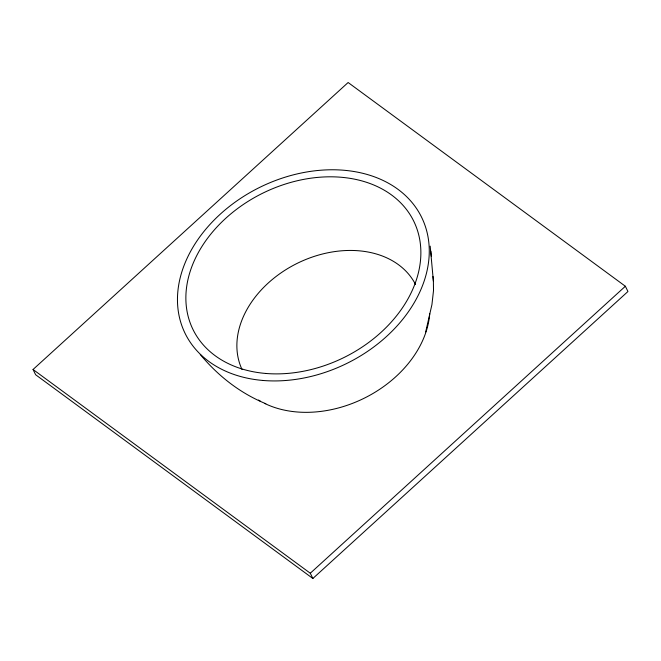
<?xml version="1.0" encoding="UTF-8"?>
<svg xmlns="http://www.w3.org/2000/svg" width="661" height="661" viewBox="0 0 661 661"><rect width="100%" height="100%" fill="white"/><g stroke="black" fill="none" stroke-linecap="round" stroke-linejoin="round"><path stroke-width="0.99" d="M425.692 331.921L431.939 304.564L433.509 290.592L433.393 281.198L430.195 246.148M33.05 369.491L348.132 82.518L625.364 286.254L627.95 291.509L312.868 578.482L35.636 374.746L33.05 369.491L310.282 573.227L312.868 578.482M310.282 573.227L625.364 286.254M265.805 403.714C239.902 393.064 218.138 375.927 200.266 354.494M432.98 276.496L433.393 281.198M430.865 251.188L431.303 256.27M429.724 313.744A105.388 78.568 -26.2 0 1 369.02 395.716A105.388 78.568 -26.2 0 1 264.755 403.466M260.244 401.078A105.388 78.568 -26.2 0 1 258.509 400.045M242.033 369.507A96.605 72.016 -26.2 0 1 297.574 263.169A96.605 72.016 -26.2 0 1 415.505 284.453M265.772 373.457A122.954 91.664 -26.2 0 0 418.578 234.283A122.954 91.664 -26.2 0 0 225.74 218.304A122.954 91.664 -26.2 0 0 265.772 373.457M263.086 380.472A131.737 98.208 -26.2 0 0 426.808 231.35A131.737 98.208 -26.2 0 0 220.196 214.23A131.737 98.208 -26.2 0 0 263.086 380.472"/></g></svg>
